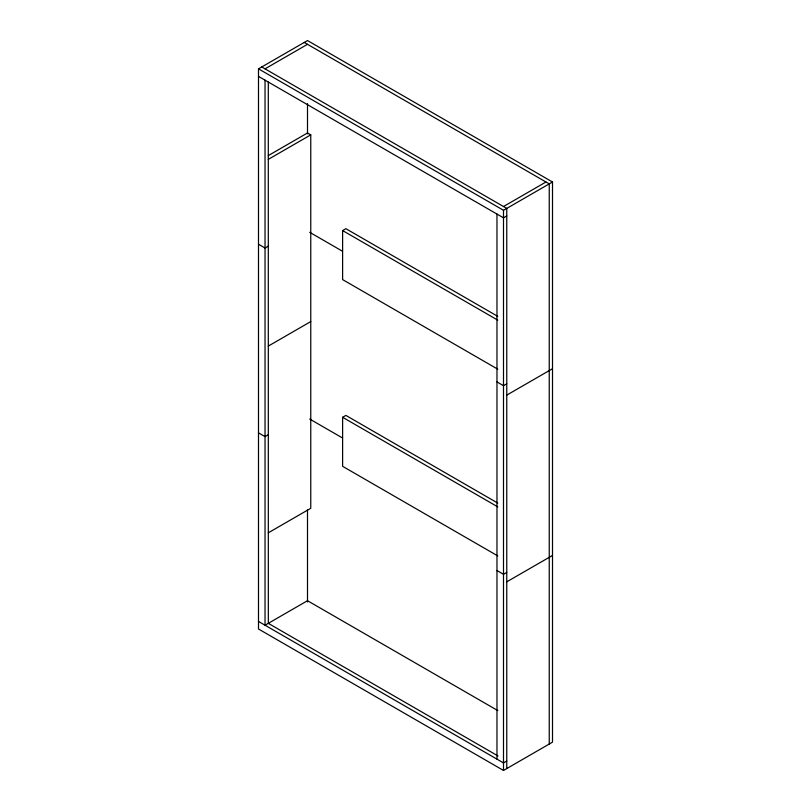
<?xml version="1.0" encoding="UTF-8"?>
<svg xmlns="http://www.w3.org/2000/svg" width="811" height="811" viewBox="0 0 811 811"><rect width="100%" height="100%" fill="white"/><g stroke="black" fill="none" stroke-linecap="round" stroke-linejoin="round"><path stroke-width="1.22" d="M258.496 68.844L307.501 40.55L552.504 181.999L552.504 742.156L503.499 770.45L258.496 629.001L258.496 68.844L503.499 210.292L552.504 181.999M265.035 68.844L307.501 44.321M268.299 155.6L307.501 132.963L310.765 134.849L310.765 508.294L268.299 532.807M268.299 159.372L310.765 134.849M268.299 246.128L265.035 248.014L258.496 244.243M497.761 369.177L342.617 279.602L342.617 230.567L345.881 228.682L497.751 316.361M503.499 206.521L545.965 181.999M268.299 346.094L310.765 321.572M506.763 215.949L503.499 217.835L258.496 76.386M268.299 434.737L265.035 436.622L258.496 432.851M497.761 555.9L342.617 466.325L342.617 417.29L345.881 415.404L497.751 503.084M506.763 383.806L503.499 385.691L496.971 381.92M506.763 395.129L552.504 368.721M506.763 572.414L503.499 574.3L496.971 570.528M506.763 581.842L552.504 555.444M506.763 761.022L503.499 762.908L258.496 621.449M304.237 42.436L549.24 183.884L549.24 744.042M261.76 66.958L506.763 208.407L506.763 768.564M342.617 230.567L497.761 320.142M309.701 232.311L342.516 251.258M342.617 417.29L497.761 506.865M309.701 419.034L342.516 437.981M497.832 710.598L307.501 600.708L265.035 625.23L265.035 80.157M498.015 755.964L268.329 623.355L268.299 82.053M503.499 210.292L503.499 770.45M496.971 214.063L496.971 759.137M307.501 103.615L307.501 133.896M307.501 509.855L307.501 601.955"/></g></svg>
